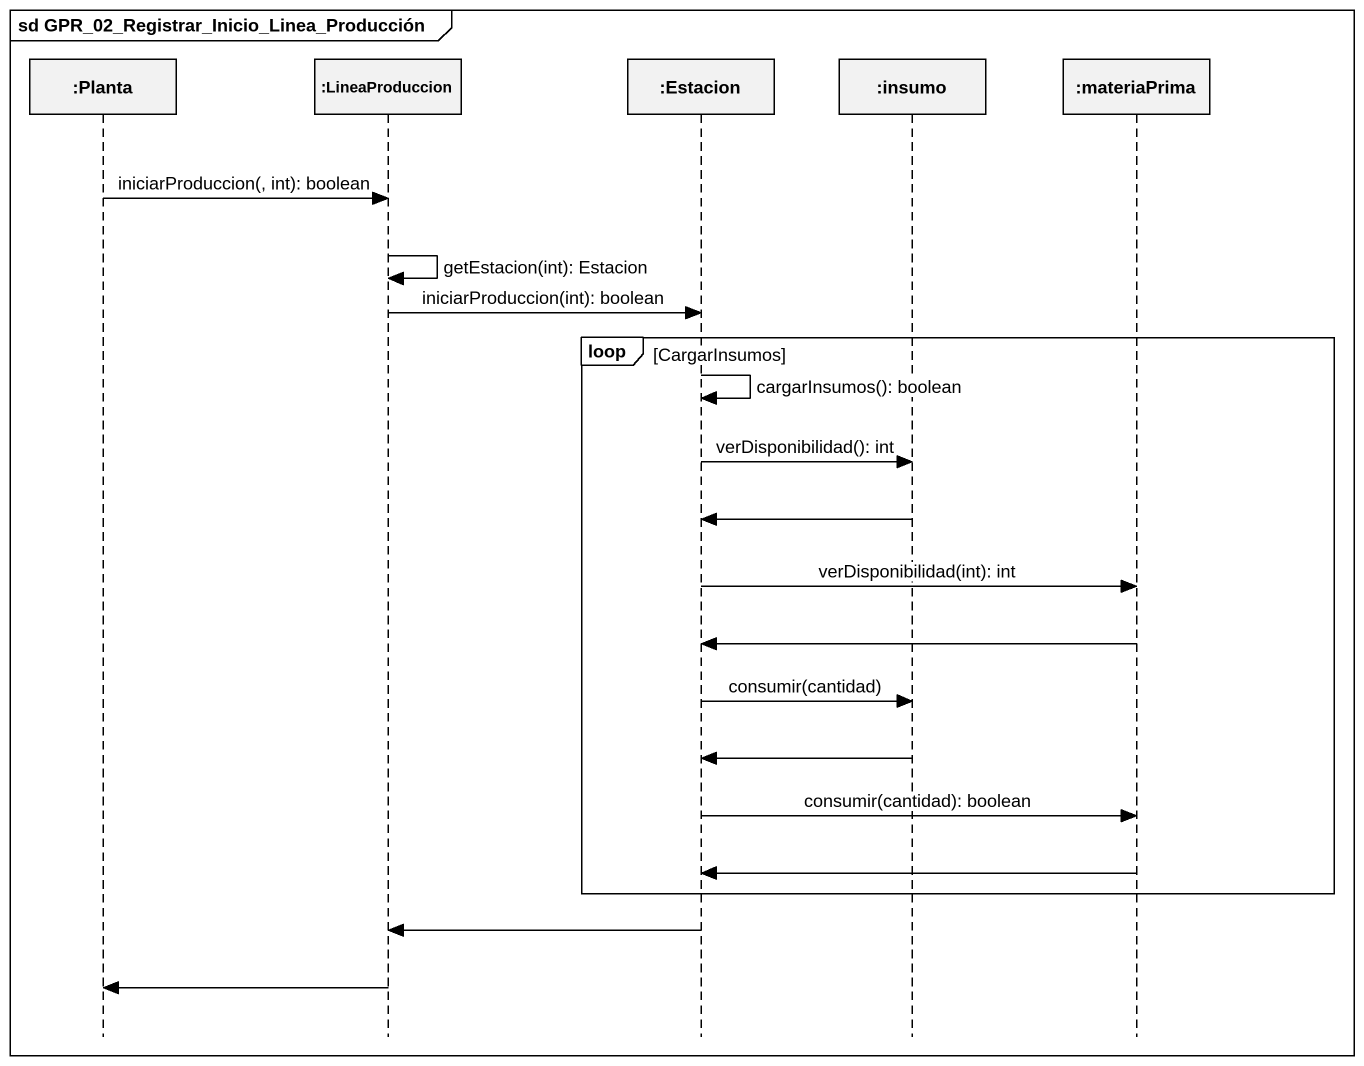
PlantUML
@startuml
mainframe sd GPR_02_Registrar_Inicio_Linea_Producción
hide footbox
participant ":Planta" as Planta
participant ":LineaProduccion" as LineaProduccion
participant ":Estacion" as Estacion
participant ":insumo" as insumo
participant ":materiaPrima" as materiaPrima

Planta -> LineaProduccion : iniciarProduccion(, int): boolean
LineaProduccion -> LineaProduccion : getEstacion(int): Estacion
LineaProduccion -> Estacion : iniciarProduccion(int): boolean
loop CargarInsumos
  Estacion -> Estacion : cargarInsumos(): boolean
  Estacion -> insumo : verDisponibilidad(): int
  insumo -> Estacion
  Estacion -> materiaPrima : verDisponibilidad(int): int
  materiaPrima -> Estacion
  Estacion -> insumo : consumir(cantidad)
  insumo -> Estacion
  Estacion -> materiaPrima : consumir(cantidad): boolean
  materiaPrima -> Estacion
end
Estacion -> LineaProduccion
LineaProduccion -> Planta
@enduml
